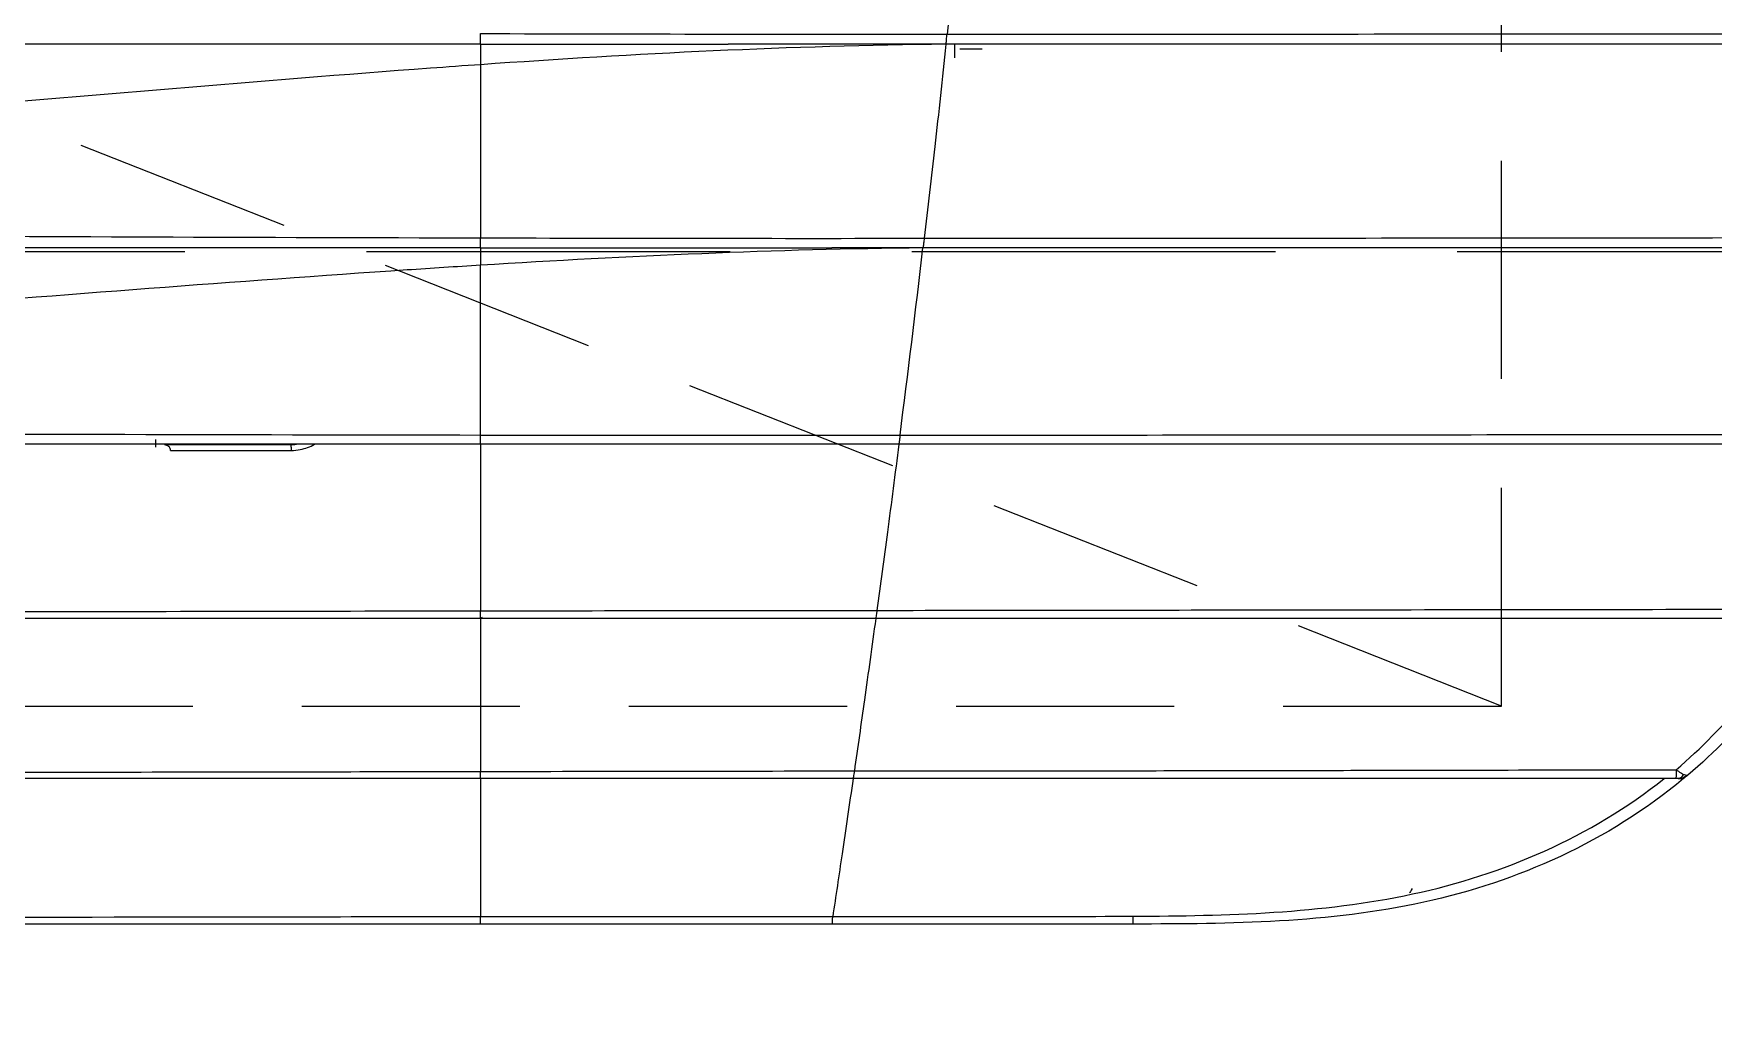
# Model space of a CAD drawing. Header units: millimetres. Extents: x 389217 to 432717, y 56032 to 85056.
# Drawn here: x 423605.4 to 423744, y 66169 to 66249.7 of the extents above; entities that cross this region are included whole.
import ezdxf

# ---------------------------------------------------------------- set-up
doc = ezdxf.new("R2010")
doc.units = ezdxf.units.MM
doc.header["$LTSCALE"] = 60
doc.linetypes.add('DASHED', pattern=[0.75, 0.5, -0.25])
doc.linetypes.add('HIDDEN', pattern=[0.375, 0.25, -0.125])
doc.layers.add('06-LIGHT', color=4, linetype='Continuous')
doc.layers.add('FUR', color=8, linetype='DASHED')

# ---------------------------------------------------------------- blocks, each defined once
blk = doc.blocks.new('*U20')
at = {"color": 1, "linetype": 'HIDDEN'}
blk.add_line((39.94, 14.99), (1179.94, 464.99), dxfattribs=at)
at = {"color": 8}
for p, q in [((77.19, 60.2), (75.66, 60.2)), ((91.53, 33), (91.53, 33)), ((125.09, 32.95), (125.09, 33)), ((84.55, 21), (84.54, 21))]:
    blk.add_line(p, q, dxfattribs=at)
at = {"color": 1, "linetype": 'HIDDEN'}
blk.add_lwpolyline([(1179.94, 464.99), (1179.94, 14.99), (39.94, 14.99), (39.94, 464.99)], close=True, dxfattribs=at)
at = {"color": 8}
for centre, major_axis, ratio, start_param, end_param in [((123.19, 32.65), (0, -0.3), 0.031187, 3.141593, 4.985372), ((109.86, 20.88), (0.189, 0.233), 0.187592, 5.682169, 6.283185), ((27.95, 10.8), (0, -0.8), 0.036559, 4.947692, 6.283185), ((27.78, 10.8), (0, 0.8), 0.561889, 2.263316, 3.141593), ((46.09, 2.62), (-0.177, 0.468), 0.136261, 1.898046, 3.142386)]:
    blk.add_ellipse(centre, major_axis=major_axis, ratio=ratio, start_param=start_param, end_param=end_param, dxfattribs=at)
for points, knots in [([(76.61, 75.5), (76.85, 73), (77.33, 68.21), (77.82, 63.45), (78.06, 61.2)], [0, 0, 0, 0, 0.524499, 1, 1, 1, 1]), ([(110.14, 60.5), (110.14, 60.53), (110.14, 60.58), (110.14, 60.9), (110.14, 61.13), (110.14, 61.24)], [0, 0, 0, 0, 0.395935, 0.729503, 1, 1, 1, 1]), ([(78.14, 60.5), (78.14, 60.52), (78.13, 60.55), (78.1, 60.82), (78.08, 61.07), (78.06, 61.2)], [0, 0, 0, 0, 0.326547, 0.659518, 1, 1, 1, 1]), ([(78.14, 60.5), (78.39, 58.15), (78.88, 53.68), (79.39, 49.25), (79.64, 47.16)], [0, 0, 0, 0, 0.524989, 1, 1, 1, 1]), ([(110.14, 59.1), (111.29, 59.02), (124.27, 58.09), (137.23, 56.92), (149.04, 55.99)], [0, 0, 0, 0, 0.088816, 1, 1, 1, 1]), ([(110.14, 59.1), (110.14, 58.17), (110.14, 56.25), (110.14, 53.32), (110.14, 50.28), (110.14, 48.23), (110.14, 47.19)], [0, 0, 0, 0, 0.235363, 0.480412, 0.73527, 1, 1, 1, 1]), ([(200.43, 47.55), (185.38, 47.55), (170.33, 47.45), (140.23, 47.28), (125.18, 47.22), (110.14, 47.19)], [0, 0, 0, 0, 0.5, 0.5, 1, 1, 1, 1]), ([(79.64, 47.16), (79.65, 47.04), (79.68, 46.8), (79.71, 46.55), (79.72, 46.52), (79.72, 46.5)], [0, 0, 0, 0, 0.344544, 0.677528, 1, 1, 1, 1]), ([(110.14, 46.5), (110.14, 46.53), (110.14, 46.57), (110.14, 46.87), (110.14, 47.09), (110.14, 47.19)], [0, 0, 0, 0, 0.395907, 0.729457, 1, 1, 1, 1]), ([(110.14, 45.31), (111.83, 45.2), (125.36, 44.33), (138.86, 43.22), (150.69, 42.36)], [0, 0, 0, 0, 0.124687, 1, 1, 1, 1]), ([(110.14, 33.63), (110.14, 35), (110.14, 37.65), (110.14, 41.56), (110.14, 44.09), (110.14, 45.31)], [0, 0, 0, 0, 0.356444, 0.689662, 1, 1, 1, 1]), ([(81.3, 33.62), (81.31, 33.53), (81.32, 33.45), (81.34, 33.29), (81.35, 33.23), (81.36, 33.12), (81.37, 33.07), (81.38, 33.02), (81.38, 33), (81.38, 33)], [0, 0, 0, 0, 0.251918, 0.251918, 0.503947, 0.503947, 0.754391, 0.754391, 1, 1, 1, 1]), ([(202.24, 33.88), (186.89, 33.88), (171.54, 33.8), (140.83, 33.69), (125.49, 33.65), (110.14, 33.63)], [0, 0, 0, 0, 0.5, 0.5, 1, 1, 1, 1]), ([(110.14, 33), (110.14, 33.05), (110.14, 33.13), (110.14, 33.48), (110.14, 33.63)], [0, 0, 0, 0, 0.569783, 1, 1, 1, 1]), ([(81.38, 33), (81.64, 30.97), (82.14, 27.12), (82.65, 23.34), (82.89, 21.57)], [0, 0, 0, 0, 0.525747, 1, 1, 1, 1]), ([(123.18, 32.57), (122.97, 32.57), (122.75, 32.59), (122.2, 32.7), (121.87, 32.82), (121.57, 32.99)], [0, 0, 0, 0, 0.377066, 0.377066, 1, 1, 1, 1]), ([(131.46, 32.57), (131.47, 32.62), (131.49, 32.73), (131.63, 32.9), (131.76, 32.93), (131.85, 32.95)], [0, 0, 0, 0, 0.219574, 0.500671, 1, 1, 1, 1]), ([(82.89, 21.57), (74.02, 21.58), (65.16, 21.59), (46.46, 21.62), (36.63, 21.63), (24.09, 21.65), (21.38, 21.66), (18.67, 21.66)], [0, 0, 0, 0, 0.413984, 0.413984, 0.873443, 0.873443, 1, 1, 1, 1]), ([(18.73, 21), (21.43, 21), (24.14, 21), (36.67, 21), (46.5, 21), (65.21, 21), (74.09, 21), (82.97, 21)], [0, 0, 0, 0, 0.12646, 0.12646, 0.585568, 0.585568, 1, 1, 1, 1]), ([(19.17, 21), (29.56, 21), (39.96, 21), (61.12, 21), (71.89, 21), (82.76, 21), (82.87, 21), (82.97, 21)], [0, 0, 0, 0, 0.488967, 0.488967, 0.995055, 0.995055, 1, 1, 1, 1]), ([(110.14, 21.54), (101.06, 21.55), (91.97, 21.57), (82.89, 21.57), (82.89, 21.57), (82.89, 21.57)], [0, 0, 0, 0, 0.999998, 0.999998, 1, 1, 1, 1]), ([(82.89, 21.57), (82.9, 21.49), (82.92, 21.33), (82.95, 21.15), (82.96, 21.02), (82.97, 21.01), (82.97, 21)], [0, 0, 0, 0, 0.261241, 0.499485, 0.75052, 1, 1, 1, 1]), ([(82.97, 21), (83.23, 19.12), (83.72, 15.58), (84.21, 12.13), (84.44, 10.53)], [0, 0, 0, 0, 0.525941, 1, 1, 1, 1]), ([(204.03, 21.42), (194.02, 21.42), (184.01, 21.43), (163.82, 21.45), (153.65, 21.47), (133.06, 21.5), (122.66, 21.52), (111.55, 21.54), (110.84, 21.54), (110.14, 21.54)], [0, 0, 0, 0, 0.319811, 0.319811, 0.644923, 0.644923, 0.97758, 0.97758, 1, 1, 1, 1]), ([(110.14, 21), (110.85, 21), (111.56, 21), (122.67, 21), (133.08, 21), (153.66, 21), (163.83, 21), (184.03, 21), (194.06, 21), (204.09, 21)], [0, 0, 0, 0, 0.022631, 0.022631, 0.354983, 0.354983, 0.679805, 0.679805, 1, 1, 1, 1]), ([(110.14, 21), (110.14, 18.81), (110.15, 15.21), (110.15, 11.82), (110.14, 10.49)], [0, 0, 0, 0, 0.610788, 1, 1, 1, 1]), ([(27.93, 10.61), (27.82, 10.54), (27.71, 10.46), (27.59, 10.39), (27.58, 10.38), (27.52, 10.34), (27.47, 10.31), (27.43, 10.29)], [0, 0, 0, 0, 0.602639, 0.602639, 0.700862, 0.700862, 1, 1, 1, 1]), ([(84.44, 10.53), (84.44, 10.53), (84.44, 10.53), (80.44, 10.53), (76.44, 10.53), (66.94, 10.54), (61.45, 10.55), (50.47, 10.57), (44.97, 10.58), (35.63, 10.6), (31.78, 10.6), (27.93, 10.61)], [0, 0, 0, 0, 0.000001, 0.000001, 0.21248, 0.21248, 0.503983, 0.503983, 0.795486, 0.795486, 1, 1, 1, 1]), ([(110.14, 10.49), (101.58, 10.51), (93.01, 10.52), (84.44, 10.53), (84.44, 10.53), (84.44, 10.53)], [0, 0, 0, 0, 0.999998, 0.999998, 1, 1, 1, 1]), ([(84.44, 10.53), (84.47, 10.37), (84.51, 10.08), (84.52, 10.03), (84.52, 10)], [0, 0, 0, 0, 0.526876, 1, 1, 1, 1]), ([(205.71, 10.38), (202, 10.38), (198.29, 10.38), (178.08, 10.39), (161.59, 10.41), (136.84, 10.45), (128.6, 10.46), (116.95, 10.48), (113.55, 10.49), (110.14, 10.49)], [0, 0, 0, 0, 0.116518, 0.116518, 0.634308, 0.634308, 0.893201, 0.893201, 1, 1, 1, 1]), ([(27.13, 10.24), (27.13, 10.24), (27.13, 10.24), (27.16, 10.22), (27.19, 10.21), (27.26, 10.22), (27.31, 10.23), (27.38, 10.26), (27.4, 10.27), (27.43, 10.29)], [0, 0, 0, 0, 0.00913, 0.00913, 0.424234, 0.424234, 0.800681, 0.800681, 1, 1, 1, 1]), ([(27.13, 10.24), (27.13, 10.23), (27.14, 10.23), (27.21, 10.17), (27.3, 10.12), (27.47, 10.05), (27.55, 10.02), (27.69, 10), (27.73, 10), (27.78, 10)], [0, 0, 0, 0, 0.009114, 0.009114, 0.424228, 0.424228, 0.805411, 0.805411, 1, 1, 1, 1]), ([(27.16, 10.22), (27.16, 10.22), (27.16, 10.21), (27.18, 10.2), (27.23, 10.15), (27.31, 10.09), (27.37, 10.04), (27.41, 10.01), (27.42, 10)], [0, 0, 0, 0, 0.055082, 0.234218, 0.553132, 0.775516, 0.931039, 1, 1, 1, 1]), ([(27.42, 10), (29.99, 7.85), (32.88, 6.06), (38.89, 3.25), (42.02, 2.21), (51.79, 0.07), (58.56, 0), (65.26, 0)], [0, 0, 0, 0, 0.25, 0.25, 0.5, 0.5, 1, 1, 1, 1]), ([(27.78, 10), (27.76, 10), (27.74, 10), (27.65, 10), (27.58, 10), (27.49, 10), (27.46, 10), (27.43, 10), (27.42, 10), (27.42, 10)], [0, 0, 0, 0, 0.088851, 0.088851, 0.481031, 0.481031, 0.789211, 0.789211, 1, 1, 1, 1]), ([(27.78, 10), (27.79, 10), (27.81, 10), (27.86, 10), (27.91, 10), (27.95, 10)], [0, 0, 0, 0, 0.27435, 0.27435, 1, 1, 1, 1]), ([(27.95, 10), (31.81, 10), (35.66, 10), (45, 10), (50.49, 10), (61.47, 10), (66.96, 10), (76.48, 10), (80.5, 10), (84.52, 10)], [0, 0, 0, 0, 0.204297, 0.204297, 0.495492, 0.495492, 0.786688, 0.786688, 1, 1, 1, 1]), ([(65.26, 0.54), (58.82, 0.56), (52.32, 0.72), (42.91, 2.74), (39.88, 3.71), (34.07, 6.33), (31.26, 8), (28.75, 10)], [0, 0, 0, 0, 0.5, 0.5, 0.75, 0.75, 1, 1, 1, 1]), ([(84.53, 10), (84.78, 8.24), (85.26, 4.97), (85.72, 1.9), (85.93, 0.52)], [0, 0, 0, 0, 0.529697, 1, 1, 1, 1]), ([(110.15, 10), (113.55, 10), (116.96, 10), (128.61, 10), (136.85, 10), (161.59, 10), (178.08, 10), (198.31, 10), (202.04, 10), (205.77, 10)], [0, 0, 0, 0, 0.106844, 0.106844, 0.365542, 0.365542, 0.882945, 0.882945, 1, 1, 1, 1]), ([(110.15, 10), (110.15, 8.84), (110.15, 7.17), (110.15, 4.76), (110.15, 2.73), (110.15, 1.24), (110.15, 0.51)], [0, 0, 0, 0, 0.343974, 0.49957, 0.756098, 1, 1, 1, 1]), ([(85.93, 0.52), (85.93, 0.52), (85.93, 0.52), (82.48, 0.52), (79.03, 0.52), (72.14, 0.52), (68.7, 0.52), (65.26, 0.54)], [0, 0, 0, 0, 0.000003, 0.000003, 0.500936, 0.500936, 1, 1, 1, 1]), ([(65.26, 0), (68.7, 0), (72.14, 0), (79.03, 0), (82.49, 0), (85.94, 0)], [0, 0, 0, 0, 0.499048, 0.499048, 1, 1, 1, 1]), ([(110.15, 0.51), (102.08, 0.52), (94.01, 0.52), (85.93, 0.52), (85.93, 0.52), (85.93, 0.52)], [0, 0, 0, 0, 0.999998, 0.999998, 1, 1, 1, 1]), ([(207.32, 0.4), (198.84, 0.4), (190.36, 0.41), (165.87, 0.43), (149.86, 0.46), (125.95, 0.5), (118.05, 0.51), (110.15, 0.51)], [0, 0, 0, 0, 0.261714, 0.261714, 0.756054, 0.756054, 1, 1, 1, 1]), ([(110.15, 0), (118.05, 0), (125.95, 0), (149.86, 0), (165.88, 0), (190.36, 0), (198.84, 0), (207.32, 0)], [0, 0, 0, 0, 0.243953, 0.243953, 0.738293, 0.738293, 1, 1, 1, 1])]:
    blk.add_open_spline(points, degree=3, knots=knots, dxfattribs=at)
for points, degree in [([(78.06, 61.2), (54.84, 61.2), (31.66, 61.22), (8.59, 61.24)], 3), ([(110.14, 61.24), (99.44, 61.21), (88.75, 61.19), (78.06, 61.2)], 3), ([(8.7, 60.5), (31.76, 60.5), (54.93, 60.5), (78.14, 60.5)], 3), ([(77.56, 60.5), (77.56, 60.19), (77.56, 59.87), (77.56, 59.56)], 3), ([(78.14, 60.5), (82.03, 60.5), (85.93, 60.5), (89.82, 60.5)], 3), ([(78.14, 60.5), (88.8, 60.4), (99.48, 59.85), (110.14, 59.1)], 3), ([(78.14, 60.5), (78.14, 60.5), (78.14, 60.5), (78.14, 60.5)], 3), ([(89.82, 60.5), (90.92, 60.5), (92.02, 60.5), (93.11, 60.5)], 3), ([(110.14, 60.5), (104.46, 60.5), (98.79, 60.5), (93.11, 60.5)], 3), ([(110.14, 60.5), (122.93, 60.5), (135.72, 60.5), (148.52, 60.5)], 3), ([(110.14, 60.5), (110.14, 60.02), (110.14, 59.55), (110.14, 59.09)], 3), ([(79.64, 47.16), (56.48, 47.17), (33.35, 47.19), (10.3, 47.22)], 3), ([(10.39, 46.5), (33.44, 46.5), (56.56, 46.5), (79.72, 46.5)], 3), ([(110.14, 47.19), (99.97, 47.16), (89.8, 47.15), (79.64, 47.16)], 3), ([(79.72, 46.5), (80.86, 46.5), (82, 46.5), (83.14, 46.5)], 3), ([(79.72, 46.5), (89.85, 46.4), (100, 45.93), (110.14, 45.31)], 3), ([(79.72, 46.5), (79.72, 46.5), (79.72, 46.5), (79.72, 46.5)], 3), ([(81.3, 33.62), (80.76, 37.84), (80.23, 42.16), (79.72, 46.5)], 3), ([(83.14, 46.5), (84.09, 46.5), (85.03, 46.5), (85.98, 46.5)], 3), ([(110.14, 46.5), (102.08, 46.5), (94.03, 46.5), (85.98, 46.5)], 3), ([(110.14, 46.5), (114.54, 46.5), (118.94, 46.5), (123.34, 46.5)], 3), ([(110.14, 46.5), (110.14, 46.09), (110.14, 45.69), (110.14, 45.3)], 3), ([(123.34, 46.5), (123.75, 46.5), (124.15, 46.5), (124.55, 46.5)], 3), ([(124.55, 46.5), (131.67, 46.5), (138.78, 46.5), (145.9, 46.5)], 3), ([(81.3, 33.62), (58.63, 33.63), (35.99, 33.66), (13.39, 33.69)], 3), ([(110.14, 33.63), (100.52, 33.61), (90.91, 33.61), (81.3, 33.62)], 3), ([(13.47, 33), (36.07, 33), (58.71, 33), (81.38, 33)], 3), ([(81.38, 33), (90.96, 33), (100.55, 33), (110.14, 33)], 3), ([(81.38, 33), (81.38, 33)], 1), ([(110.14, 33), (140.87, 33), (171.62, 33), (202.37, 33)], 3), ([(110.14, 33), (110.14, 29.11), (110.15, 25.23), (110.14, 21.54)], 3), ([(122.67, 33), (122.84, 32.97), (123.02, 32.95), (123.19, 32.95)], 3), ([(131.46, 32.57), (128.7, 32.57), (125.94, 32.57), (123.18, 32.57)], 3), ([(123.19, 32.95), (126.07, 32.95), (128.96, 32.95), (131.85, 32.95)], 3), ([(132.49, 33.32), (132.49, 32.79)], 1), ([(17.79, 21.49), (20.27, 17.25), (23.41, 13.38), (27.13, 10.24)], 3), ([(27.93, 10.61), (24.48, 13.56), (21.57, 17.12), (19.17, 21)], 3), ([(82.97, 21), (92.03, 21), (101.08, 21), (110.14, 21)], 3), ([(82.97, 21), (82.97, 21)], 1), ([(110.14, 21), (110.14, 21), (110.14, 21.23), (110.14, 21.54)], 3), ([(110.15, 10), (110.14, 10), (110.14, 10.2), (110.14, 10.49)], 3), ([(27.43, 10), (27.43, 10)], 1), ([(84.52, 10), (93.06, 10), (101.6, 10), (110.15, 10)], 3), ([(84.53, 10), (84.52, 10)], 1), ([(65.26, 0), (65.26, 0), (65.26, 0.21), (65.26, 0.54)], 3), ([(85.94, 0), (85.94, 0), (85.94, 0.21), (85.93, 0.52)], 3), ([(85.94, 0), (94.01, 0), (102.08, 0), (110.15, 0)], 3), ([(110.15, 0), (110.15, 0), (110.15, 0.2), (110.14, 0.51)], 3)]:
    blk.add_open_spline(points, degree=degree, dxfattribs=at)
blk = doc.blocks.new('F-701-3')
at = {"layer": 'FUR'}
blk.add_lwpolyline([(120, -360), (680, -360, 0.414214), (700, -340), (700, -80, 0.414214), (680, -60), (120, -60, 0.414214), (100, -80), (100, -340, 0.414214)], format="xyb", close=True, dxfattribs=at)
blk = doc.blocks.new('cjswjdeh')
at = {"layer": 'FUR', "rotation": 179.9999999999999}
blk.add_blockref('F-701-3', (423917.9, 65871.74), dxfattribs=at)

msp = doc.modelspace()

# ---------------------------------------------------------------- block references
msp.add_blockref('cjswjdeh', (0, 0))
at = {"layer": '06-LIGHT', "xscale": -1.2, "yscale": 1.2, "zscale": 1.2, "rotation": 359.9999999999999}
msp.add_blockref('*U20', (423774.48, 66176.26), dxfattribs=at)

doc.saveas('drawing.dxf')
